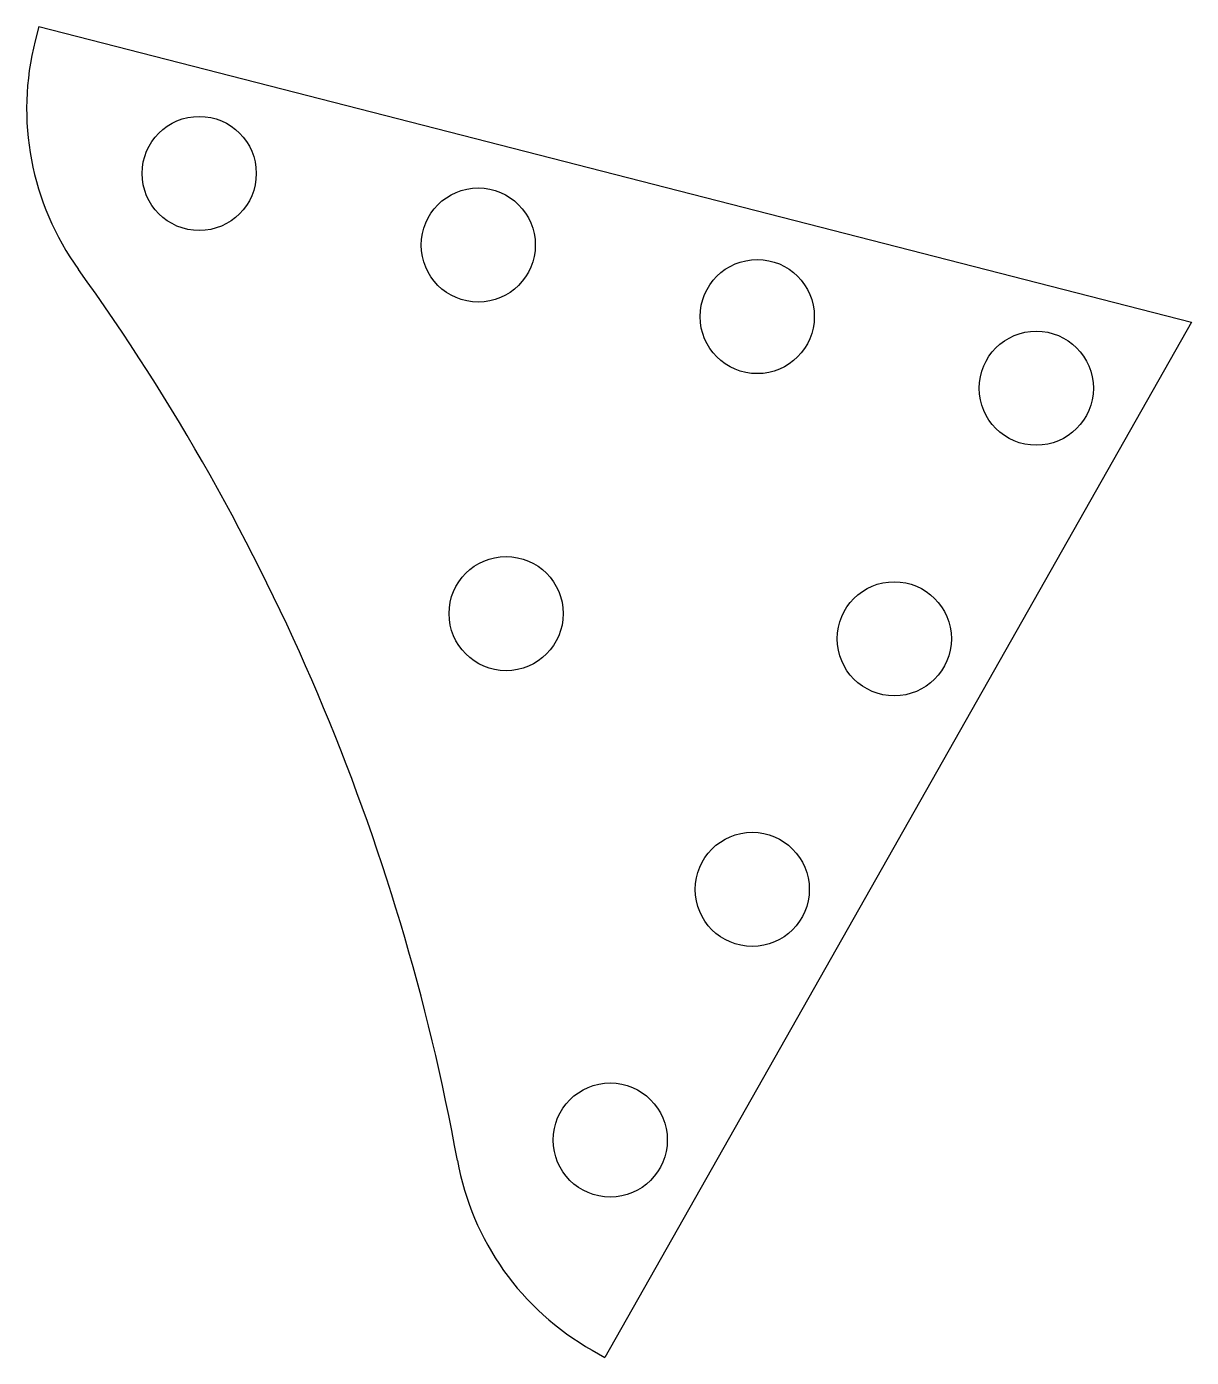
# Model space of a CAD drawing. Extents: x 17.08 to 18.67, y -15.38 to -13.56.
import ezdxf

# ---------------------------------------------------------------- set-up
doc = ezdxf.new("R2010")
doc.units = 0
doc.layers.add('STATION_3', color=7, linetype='CONTINUOUS')

msp = doc.modelspace()

# ---------------------------------------------------------------- linework, layer by layer
at = {"layer": 'STATION_3', "color": 0, "linetype": 'CONTINUOUS'}
for p, q in [((17.0972, -13.5617), (17.0923, -13.581)), ((17.0972, -13.5617), (18.6725, -13.9657)), ((18.6725, -13.9657), (17.8708, -15.3806)), ((17.8534, -15.3707), (17.8708, -15.3806))]:
    msp.add_line(p, q, dxfattribs=at)
for centre in [(17.3164, -13.7624), (17.6978, -13.8602), (18.0791, -13.958), (18.4605, -14.0559), (17.7359, -14.364), (18.2664, -14.3984), (18.0723, -14.7409), (17.8782, -15.0835)]:
    msp.add_circle(centre, 0.078, dxfattribs=at)
for centre, radius, start, end in [((17.4555, -13.6742), 0.375, 165.6139, 215.7829), ((14.7176, -15.6476), 3, 10.2947, 35.7829), ((18.0382, -15.0445), 0.375, 190.2947, 240.4636)]:
    msp.add_arc(centre, radius, start, end, dxfattribs=at)

doc.saveas('drawing.dxf')
